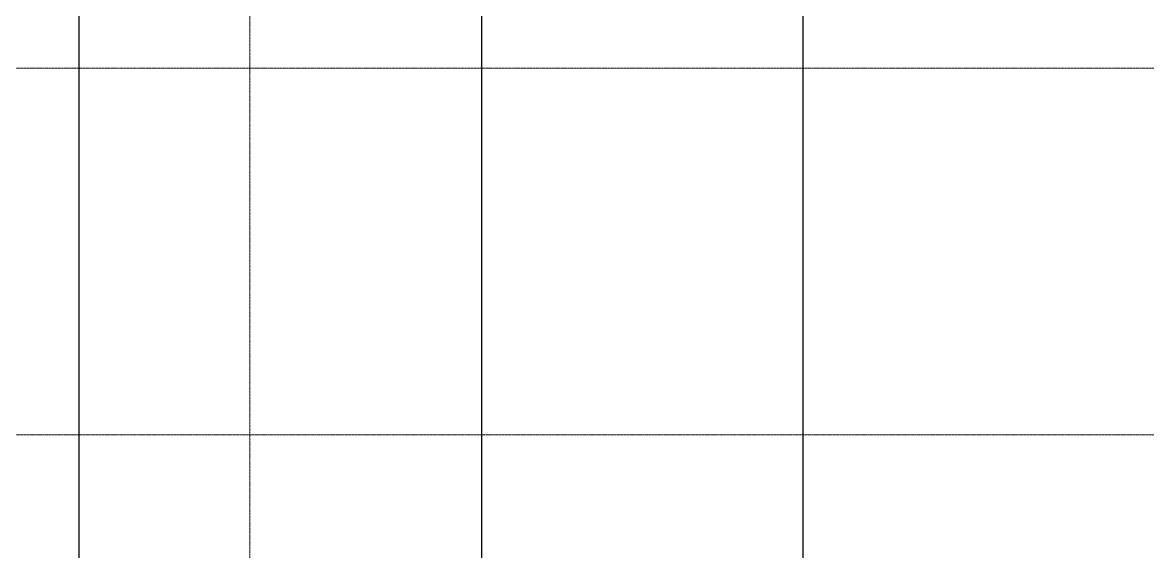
# Model space of a CAD drawing. Header units: millimetres. Extents: x -962357 to -591933, y -35273 to 59420.
# Drawn here: x -678794 to -666344, y 10905 to 16758 of the extents above; entities that cross this region are included whole.
import ezdxf

# ---------------------------------------------------------------- set-up
doc = ezdxf.new("R2010")
doc.units = ezdxf.units.MM
doc.linetypes.add('DPA_Grid _ Level 100', pattern=[10, 5.5, -1.6, 1.3, -1.6])
doc.layers.add('A-ROOM-IDEN', color=3, linetype='Continuous', lineweight=25)
doc.layers.add('S-GRID', color=251, linetype='Continuous', lineweight=9)

msp = doc.modelspace()

# ---------------------------------------------------------------- linework, layer by layer
at = {"layer": 'A-ROOM-IDEN'}
for p, q in [((-670153.3, 6551.2), (-670153.3, 24869.9)), ((-673712.1, 2757.6), (-673712.1, 22489.9)), ((-678165.3, 3066), (-678165.3, 20109.9))]:
    msp.add_line(p, q, dxfattribs=at)
at = {"layer": 'S-GRID', "linetype": 'DPA_Grid _ Level 100'}
for p, q in [((-676280, -30741.3), (-676280, 54920.2)), ((-601518.7, 16253), (-954682, 16253)), ((-601518.7, 12195), (-957857, 12195))]:
    msp.add_line(p, q, dxfattribs=at)

doc.saveas('drawing.dxf')
